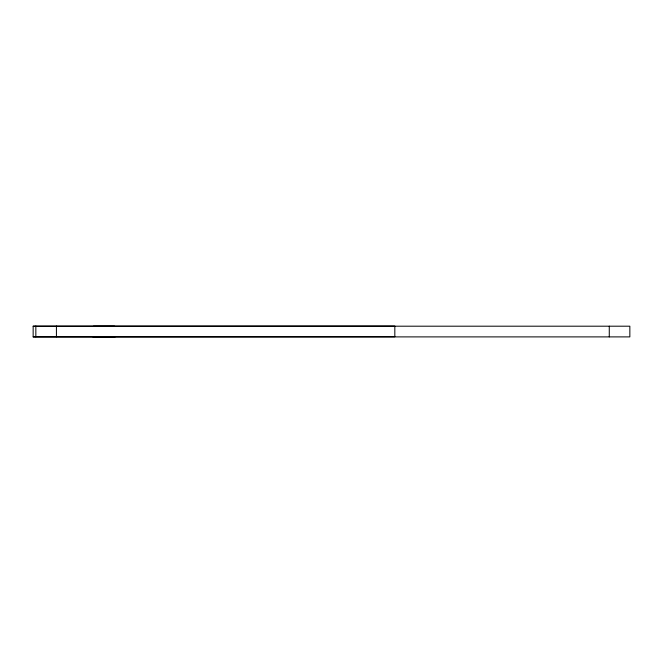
<?xml version="1.0" encoding="UTF-8"?>
<svg xmlns="http://www.w3.org/2000/svg" width="663" height="663" viewBox="0 0 663 663"><rect width="100%" height="100%" fill="white"/><g stroke="black" fill="none" stroke-linecap="round" stroke-linejoin="round"><path stroke-width="0.99" d="M33.15 326.196L629.85 326.196L629.85 336.895L33.15 336.903L33.15 326.196L394.825 326.063L394.825 336.771L33.15 336.903M93.359 326.229L114.641 326.213M115.014 336.928L109.503 336.903M111.79 336.937L92.977 336.903L94.453 336.928M609.272 326.196L609.272 336.895M56.421 326.063L56.421 336.771M35.843 326.063L35.843 336.771"/></g></svg>
